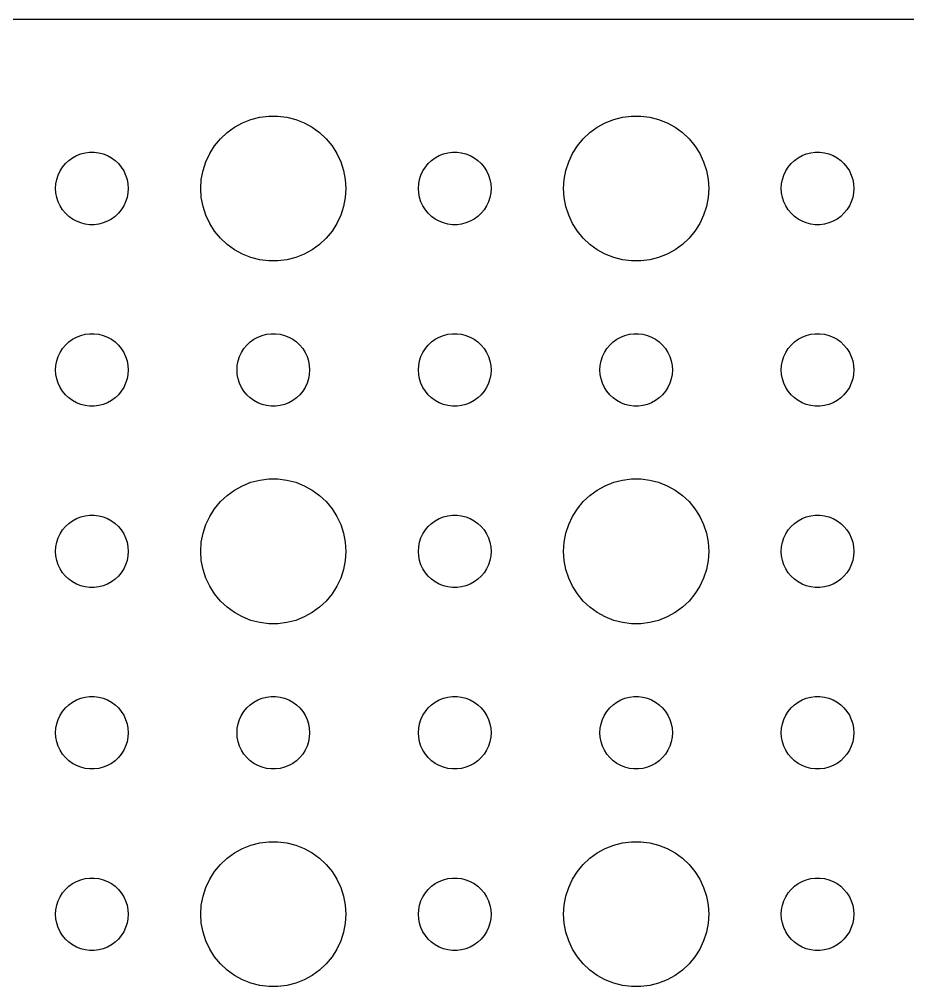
# Model space of a CAD drawing. Header units: metres. Extents: x -150 to 150, y -149 to 149.
# Drawn here: x 72 to 108.72, y 109.51 to 149.49 of the extents above; entities that cross this region are included whole.
import ezdxf

# ---------------------------------------------------------------- set-up
doc = ezdxf.new("R2010")
doc.units = ezdxf.units.M

msp = doc.modelspace()

# ---------------------------------------------------------------- linework, layer by layer
for p, q in [((144.814, 149.49), (-144.814, 149.49)), ((80.8925, 145.033), (81.2227, 145.214)), ((81.2227, 145.214), (81.573, 145.353)), ((81.573, 145.353), (81.9379, 145.447)), ((81.9379, 145.447), (82.3116, 145.494)), ((82.3116, 145.494), (82.6884, 145.494)), ((82.6884, 145.494), (83.0621, 145.447)), ((83.0621, 145.447), (83.427, 145.353)), ((83.427, 145.353), (83.7773, 145.214)), ((83.7773, 145.214), (84.1075, 145.033)), ((95.8925, 145.033), (96.2227, 145.214)), ((96.2227, 145.214), (96.573, 145.353)), ((96.573, 145.353), (96.9379, 145.447)), ((96.9379, 145.447), (97.3116, 145.494)), ((97.3116, 145.494), (97.6884, 145.494)), ((97.6884, 145.494), (98.0621, 145.447)), ((98.0621, 145.447), (98.427, 145.353)), ((98.427, 145.353), (98.7773, 145.214)), ((98.7773, 145.214), (99.1075, 145.033)), ((80.3131, 144.554), (80.5877, 144.812)), ((80.5877, 144.812), (80.8925, 145.033)), ((84.1075, 145.033), (84.4123, 144.812)), ((84.4123, 144.812), (84.6869, 144.554)), ((95.3131, 144.554), (95.5877, 144.812)), ((95.5877, 144.812), (95.8925, 145.033)), ((99.1075, 145.033), (99.4123, 144.812)), ((99.4123, 144.812), (99.6869, 144.554)), ((80.073, 144.263), (80.3131, 144.554)), ((84.6869, 144.554), (84.927, 144.263)), ((95.073, 144.263), (95.3131, 144.554)), ((99.6869, 144.554), (99.927, 144.263)), ((74.5365, 143.927), (74.7189, 143.973)), ((74.7189, 143.973), (74.9058, 143.997)), ((74.9058, 143.997), (75.0942, 143.997)), ((75.0942, 143.997), (75.2811, 143.973)), ((75.2811, 143.973), (75.4635, 143.927)), ((79.7107, 143.604), (79.8711, 143.945)), ((79.8711, 143.945), (80.073, 144.263)), ((84.927, 144.263), (85.1289, 143.945)), ((85.1289, 143.945), (85.2893, 143.604)), ((89.5365, 143.927), (89.7189, 143.973)), ((89.7189, 143.973), (89.9058, 143.997)), ((89.9058, 143.997), (90.0942, 143.997)), ((90.0942, 143.997), (90.2811, 143.973)), ((90.2811, 143.973), (90.4635, 143.927)), ((94.7107, 143.604), (94.8711, 143.945)), ((94.8711, 143.945), (95.073, 144.263)), ((99.927, 144.263), (100.129, 143.945)), ((100.129, 143.945), (100.289, 143.604)), ((104.536, 143.927), (104.719, 143.973)), ((104.719, 143.973), (104.906, 143.997)), ((104.906, 143.997), (105.094, 143.997)), ((105.094, 143.997), (105.281, 143.973)), ((105.281, 143.973), (105.464, 143.927)), ((73.9065, 143.527), (74.0439, 143.656)), ((74.0439, 143.656), (74.1963, 143.766)), ((74.1963, 143.766), (74.3613, 143.857)), ((74.3613, 143.857), (74.5365, 143.927)), ((75.4635, 143.927), (75.6387, 143.857)), ((75.6387, 143.857), (75.8037, 143.766)), ((75.8037, 143.766), (75.9561, 143.656)), ((75.9561, 143.656), (76.0934, 143.527)), ((79.5943, 143.246), (79.7107, 143.604)), ((85.2893, 143.604), (85.4057, 143.246)), ((88.9065, 143.527), (89.0439, 143.656)), ((89.0439, 143.656), (89.1963, 143.766)), ((89.1963, 143.766), (89.3613, 143.857)), ((89.3613, 143.857), (89.5365, 143.927)), ((90.4635, 143.927), (90.6387, 143.857)), ((90.6387, 143.857), (90.8037, 143.766)), ((90.8037, 143.766), (90.9561, 143.656)), ((90.9561, 143.656), (91.0934, 143.527)), ((94.5943, 143.246), (94.7107, 143.604)), ((100.289, 143.604), (100.406, 143.246)), ((103.907, 143.527), (104.044, 143.656)), ((104.044, 143.656), (104.196, 143.766)), ((104.196, 143.766), (104.361, 143.857)), ((104.361, 143.857), (104.536, 143.927)), ((105.464, 143.927), (105.639, 143.857)), ((105.639, 143.857), (105.804, 143.766)), ((105.804, 143.766), (105.956, 143.656)), ((105.956, 143.656), (106.093, 143.527)), ((73.6053, 143.052), (73.6855, 143.223)), ((73.6855, 143.223), (73.7865, 143.382)), ((73.7865, 143.382), (73.9065, 143.527)), ((76.0934, 143.527), (76.2135, 143.382)), ((76.2135, 143.382), (76.3145, 143.223)), ((76.3145, 143.223), (76.3947, 143.052)), ((79.5237, 142.876), (79.5943, 143.246)), ((85.4057, 143.246), (85.4763, 142.876)), ((88.6053, 143.052), (88.6855, 143.223)), ((88.6855, 143.223), (88.7865, 143.382)), ((88.7865, 143.382), (88.9065, 143.527)), ((91.0934, 143.527), (91.2135, 143.382)), ((91.2135, 143.382), (91.3145, 143.223)), ((91.3145, 143.223), (91.3947, 143.052)), ((94.5237, 142.876), (94.5943, 143.246)), ((100.406, 143.246), (100.476, 142.876)), ((103.605, 143.052), (103.686, 143.223)), ((103.686, 143.223), (103.786, 143.382)), ((103.786, 143.382), (103.907, 143.527)), ((106.093, 143.527), (106.214, 143.382)), ((106.214, 143.382), (106.314, 143.223)), ((106.314, 143.223), (106.395, 143.052)), ((73.5118, 142.688), (73.5471, 142.873)), ((73.5471, 142.873), (73.6053, 143.052)), ((76.3947, 143.052), (76.4529, 142.873)), ((76.4529, 142.873), (76.4882, 142.688)), ((79.5, 142.5), (79.5237, 142.876)), ((85.4763, 142.876), (85.5, 142.5)), ((88.5118, 142.688), (88.5471, 142.873)), ((88.5471, 142.873), (88.6053, 143.052)), ((91.3947, 143.052), (91.4529, 142.873)), ((91.4529, 142.873), (91.4882, 142.688)), ((94.5, 142.5), (94.5237, 142.876)), ((100.476, 142.876), (100.5, 142.5)), ((103.512, 142.688), (103.547, 142.873)), ((103.547, 142.873), (103.605, 143.052)), ((106.395, 143.052), (106.453, 142.873)), ((106.453, 142.873), (106.488, 142.688)), ((73.5, 142.5), (73.5118, 142.688)), ((73.5118, 142.312), (73.5, 142.5)), ((76.4882, 142.688), (76.5, 142.5)), ((76.5, 142.5), (76.4882, 142.312)), ((79.5237, 142.124), (79.5, 142.5)), ((85.5, 142.5), (85.4763, 142.124)), ((88.5, 142.5), (88.5118, 142.688)), ((88.5118, 142.312), (88.5, 142.5)), ((91.4882, 142.688), (91.5, 142.5)), ((91.5, 142.5), (91.4882, 142.312)), ((94.5237, 142.124), (94.5, 142.5)), ((100.5, 142.5), (100.476, 142.124)), ((103.5, 142.5), (103.512, 142.688)), ((103.512, 142.312), (103.5, 142.5)), ((106.488, 142.688), (106.5, 142.5)), ((106.5, 142.5), (106.488, 142.312)), ((73.5471, 142.127), (73.5118, 142.312)), ((73.6053, 141.948), (73.5471, 142.127)), ((73.6855, 141.777), (73.6053, 141.948)), ((76.3947, 141.948), (76.3145, 141.777)), ((76.4529, 142.127), (76.3947, 141.948)), ((76.4882, 142.312), (76.4529, 142.127)), ((79.5943, 141.754), (79.5237, 142.124)), ((85.4763, 142.124), (85.4057, 141.754)), ((88.5471, 142.127), (88.5118, 142.312)), ((88.6053, 141.948), (88.5471, 142.127)), ((88.6855, 141.777), (88.6053, 141.948)), ((91.3947, 141.948), (91.3145, 141.777)), ((91.4529, 142.127), (91.3947, 141.948)), ((91.4882, 142.312), (91.4529, 142.127)), ((94.5943, 141.754), (94.5237, 142.124)), ((100.476, 142.124), (100.406, 141.754)), ((103.547, 142.127), (103.512, 142.312)), ((103.605, 141.948), (103.547, 142.127)), ((103.686, 141.777), (103.605, 141.948)), ((106.395, 141.948), (106.314, 141.777)), ((106.453, 142.127), (106.395, 141.948)), ((106.488, 142.312), (106.453, 142.127)), ((73.7865, 141.618), (73.6855, 141.777)), ((73.9065, 141.473), (73.7865, 141.618)), ((76.2135, 141.618), (76.0934, 141.473)), ((76.3145, 141.777), (76.2135, 141.618)), ((79.7107, 141.396), (79.5943, 141.754)), ((85.4057, 141.754), (85.2893, 141.396)), ((88.7865, 141.618), (88.6855, 141.777)), ((88.9065, 141.473), (88.7865, 141.618)), ((91.2135, 141.618), (91.0934, 141.473)), ((91.3145, 141.777), (91.2135, 141.618)), ((94.7107, 141.396), (94.5943, 141.754)), ((100.406, 141.754), (100.289, 141.396)), ((103.786, 141.618), (103.686, 141.777)), ((103.907, 141.473), (103.786, 141.618)), ((106.214, 141.618), (106.093, 141.473)), ((106.314, 141.777), (106.214, 141.618)), ((74.0439, 141.344), (73.9065, 141.473)), ((74.1963, 141.234), (74.0439, 141.344)), ((74.3613, 141.143), (74.1963, 141.234)), ((75.8037, 141.234), (75.6387, 141.143)), ((75.9561, 141.344), (75.8037, 141.234)), ((76.0934, 141.473), (75.9561, 141.344)), ((79.8711, 141.055), (79.7107, 141.396)), ((85.2893, 141.396), (85.1289, 141.055)), ((89.0439, 141.344), (88.9065, 141.473)), ((89.1963, 141.234), (89.0439, 141.344)), ((89.3613, 141.143), (89.1963, 141.234)), ((90.8037, 141.234), (90.6387, 141.143)), ((90.9561, 141.344), (90.8037, 141.234)), ((91.0934, 141.473), (90.9561, 141.344)), ((94.8711, 141.055), (94.7107, 141.396)), ((100.289, 141.396), (100.129, 141.055)), ((104.044, 141.344), (103.907, 141.473)), ((104.196, 141.234), (104.044, 141.344)), ((104.361, 141.143), (104.196, 141.234)), ((105.804, 141.234), (105.639, 141.143)), ((105.956, 141.344), (105.804, 141.234)), ((106.093, 141.473), (105.956, 141.344)), ((74.5365, 141.073), (74.3613, 141.143)), ((74.7189, 141.027), (74.5365, 141.073)), ((74.9058, 141.003), (74.7189, 141.027)), ((75.0942, 141.003), (74.9058, 141.003)), ((75.2811, 141.027), (75.0942, 141.003)), ((75.4635, 141.073), (75.2811, 141.027)), ((75.6387, 141.143), (75.4635, 141.073)), ((80.073, 140.737), (79.8711, 141.055)), ((85.1289, 141.055), (84.927, 140.737)), ((89.5365, 141.073), (89.3613, 141.143)), ((89.7189, 141.027), (89.5365, 141.073)), ((89.9058, 141.003), (89.7189, 141.027)), ((90.0942, 141.003), (89.9058, 141.003)), ((90.2811, 141.027), (90.0942, 141.003)), ((90.4635, 141.073), (90.2811, 141.027)), ((90.6387, 141.143), (90.4635, 141.073)), ((95.073, 140.737), (94.8711, 141.055)), ((100.129, 141.055), (99.927, 140.737)), ((104.536, 141.073), (104.361, 141.143)), ((104.719, 141.027), (104.536, 141.073)), ((104.906, 141.003), (104.719, 141.027)), ((105.094, 141.003), (104.906, 141.003)), ((105.281, 141.027), (105.094, 141.003)), ((105.464, 141.073), (105.281, 141.027)), ((105.639, 141.143), (105.464, 141.073)), ((80.3131, 140.446), (80.073, 140.737)), ((80.5877, 140.188), (80.3131, 140.446)), ((84.6869, 140.446), (84.4123, 140.188)), ((84.927, 140.737), (84.6869, 140.446)), ((95.3131, 140.446), (95.073, 140.737)), ((95.5877, 140.188), (95.3131, 140.446)), ((99.6869, 140.446), (99.4123, 140.188)), ((99.927, 140.737), (99.6869, 140.446)), ((80.8925, 139.967), (80.5877, 140.188)), ((81.2227, 139.786), (80.8925, 139.967)), ((84.1075, 139.967), (83.7773, 139.786)), ((84.4123, 140.188), (84.1075, 139.967)), ((95.8925, 139.967), (95.5877, 140.188)), ((96.2227, 139.786), (95.8925, 139.967)), ((99.1075, 139.967), (98.7773, 139.786)), ((99.4123, 140.188), (99.1075, 139.967)), ((81.573, 139.647), (81.2227, 139.786)), ((81.9379, 139.553), (81.573, 139.647)), ((82.3116, 139.506), (81.9379, 139.553)), ((83.0621, 139.553), (82.6884, 139.506)), ((83.427, 139.647), (83.0621, 139.553)), ((83.7773, 139.786), (83.427, 139.647)), ((96.573, 139.647), (96.2227, 139.786)), ((96.9379, 139.553), (96.573, 139.647)), ((97.3116, 139.506), (96.9379, 139.553)), ((98.0621, 139.553), (97.6884, 139.506)), ((98.427, 139.647), (98.0621, 139.553)), ((98.7773, 139.786), (98.427, 139.647)), ((82.6884, 139.506), (82.3116, 139.506)), ((97.6884, 139.506), (97.3116, 139.506)), ((74.1963, 136.266), (74.3613, 136.357)), ((74.3613, 136.357), (74.5365, 136.427)), ((74.5365, 136.427), (74.7189, 136.473)), ((74.7189, 136.473), (74.9058, 136.497)), ((74.9058, 136.497), (75.0942, 136.497)), ((75.0942, 136.497), (75.2811, 136.473)), ((75.2811, 136.473), (75.4635, 136.427)), ((75.4635, 136.427), (75.6387, 136.357)), ((75.6387, 136.357), (75.8037, 136.266)), ((81.6963, 136.266), (81.8613, 136.357)), ((81.8613, 136.357), (82.0365, 136.427)), ((82.0365, 136.427), (82.2189, 136.473)), ((82.2189, 136.473), (82.4058, 136.497)), ((82.4058, 136.497), (82.5942, 136.497)), ((82.5942, 136.497), (82.7811, 136.473)), ((82.7811, 136.473), (82.9635, 136.427)), ((82.9635, 136.427), (83.1387, 136.357)), ((83.1387, 136.357), (83.3037, 136.266)), ((89.1963, 136.266), (89.3613, 136.357)), ((89.3613, 136.357), (89.5365, 136.427)), ((89.5365, 136.427), (89.7189, 136.473)), ((89.7189, 136.473), (89.9058, 136.497)), ((89.9058, 136.497), (90.0942, 136.497)), ((90.0942, 136.497), (90.2811, 136.473)), ((90.2811, 136.473), (90.4635, 136.427)), ((90.4635, 136.427), (90.6387, 136.357)), ((90.6387, 136.357), (90.8037, 136.266)), ((96.6963, 136.266), (96.8613, 136.357)), ((96.8613, 136.357), (97.0365, 136.427)), ((97.0365, 136.427), (97.2189, 136.473)), ((97.2189, 136.473), (97.4058, 136.497)), ((97.4058, 136.497), (97.5942, 136.497)), ((97.5942, 136.497), (97.7811, 136.473)), ((97.7811, 136.473), (97.9635, 136.427)), ((97.9635, 136.427), (98.1387, 136.357)), ((98.1387, 136.357), (98.3037, 136.266)), ((104.196, 136.266), (104.361, 136.357)), ((104.361, 136.357), (104.536, 136.427)), ((104.536, 136.427), (104.719, 136.473)), ((104.719, 136.473), (104.906, 136.497)), ((104.906, 136.497), (105.094, 136.497)), ((105.094, 136.497), (105.281, 136.473)), ((105.281, 136.473), (105.464, 136.427)), ((105.464, 136.427), (105.639, 136.357)), ((105.639, 136.357), (105.804, 136.266)), ((73.7865, 135.882), (73.9065, 136.027)), ((73.9065, 136.027), (74.0439, 136.156)), ((74.0439, 136.156), (74.1963, 136.266)), ((75.8037, 136.266), (75.9561, 136.156)), ((75.9561, 136.156), (76.0934, 136.027)), ((76.0934, 136.027), (76.2135, 135.882)), ((81.2865, 135.882), (81.4065, 136.027)), ((81.4065, 136.027), (81.5439, 136.156)), ((81.5439, 136.156), (81.6963, 136.266)), ((83.3037, 136.266), (83.4561, 136.156)), ((83.4561, 136.156), (83.5934, 136.027)), ((83.5934, 136.027), (83.7135, 135.882)), ((88.7865, 135.882), (88.9065, 136.027)), ((88.9065, 136.027), (89.0439, 136.156)), ((89.0439, 136.156), (89.1963, 136.266)), ((90.8037, 136.266), (90.9561, 136.156)), ((90.9561, 136.156), (91.0934, 136.027)), ((91.0934, 136.027), (91.2135, 135.882)), ((96.2865, 135.882), (96.4065, 136.027)), ((96.4065, 136.027), (96.5439, 136.156)), ((96.5439, 136.156), (96.6963, 136.266)), ((98.3037, 136.266), (98.4561, 136.156)), ((98.4561, 136.156), (98.5934, 136.027)), ((98.5934, 136.027), (98.7135, 135.882)), ((103.786, 135.882), (103.907, 136.027)), ((103.907, 136.027), (104.044, 136.156)), ((104.044, 136.156), (104.196, 136.266)), ((105.804, 136.266), (105.956, 136.156)), ((105.956, 136.156), (106.093, 136.027)), ((106.093, 136.027), (106.214, 135.882)), ((73.5471, 135.373), (73.6053, 135.552)), ((73.6053, 135.552), (73.6855, 135.723)), ((73.6855, 135.723), (73.7865, 135.882)), ((76.2135, 135.882), (76.3145, 135.723)), ((76.3145, 135.723), (76.3947, 135.552)), ((76.3947, 135.552), (76.4529, 135.373)), ((81.0471, 135.373), (81.1053, 135.552)), ((81.1053, 135.552), (81.1855, 135.723)), ((81.1855, 135.723), (81.2865, 135.882)), ((83.7135, 135.882), (83.8145, 135.723)), ((83.8145, 135.723), (83.8947, 135.552)), ((83.8947, 135.552), (83.9529, 135.373)), ((88.5471, 135.373), (88.6053, 135.552)), ((88.6053, 135.552), (88.6855, 135.723)), ((88.6855, 135.723), (88.7865, 135.882)), ((91.2135, 135.882), (91.3145, 135.723)), ((91.3145, 135.723), (91.3947, 135.552)), ((91.3947, 135.552), (91.4529, 135.373)), ((96.0471, 135.373), (96.1053, 135.552)), ((96.1053, 135.552), (96.1855, 135.723)), ((96.1855, 135.723), (96.2865, 135.882)), ((98.7135, 135.882), (98.8145, 135.723)), ((98.8145, 135.723), (98.8947, 135.552)), ((98.8947, 135.552), (98.9529, 135.373)), ((103.547, 135.373), (103.605, 135.552)), ((103.605, 135.552), (103.686, 135.723)), ((103.686, 135.723), (103.786, 135.882)), ((106.214, 135.882), (106.314, 135.723)), ((106.314, 135.723), (106.395, 135.552)), ((106.395, 135.552), (106.453, 135.373)), ((73.5, 135), (73.5118, 135.188)), ((73.5118, 135.188), (73.5471, 135.373)), ((76.4529, 135.373), (76.4882, 135.188)), ((76.4882, 135.188), (76.5, 135)), ((81, 135), (81.0118, 135.188)), ((81.0118, 135.188), (81.0471, 135.373)), ((83.9529, 135.373), (83.9882, 135.188)), ((83.9882, 135.188), (84, 135)), ((88.5, 135), (88.5118, 135.188)), ((88.5118, 135.188), (88.5471, 135.373)), ((91.4529, 135.373), (91.4882, 135.188)), ((91.4882, 135.188), (91.5, 135)), ((96, 135), (96.0118, 135.188)), ((96.0118, 135.188), (96.0471, 135.373)), ((98.9529, 135.373), (98.9882, 135.188)), ((98.9882, 135.188), (99, 135)), ((103.5, 135), (103.512, 135.188)), ((103.512, 135.188), (103.547, 135.373)), ((106.453, 135.373), (106.488, 135.188)), ((106.488, 135.188), (106.5, 135)), ((73.5118, 134.812), (73.5, 135)), ((73.5471, 134.627), (73.5118, 134.812)), ((76.4882, 134.812), (76.4529, 134.627)), ((76.5, 135), (76.4882, 134.812)), ((81.0118, 134.812), (81, 135)), ((81.0471, 134.627), (81.0118, 134.812)), ((83.9882, 134.812), (83.9529, 134.627)), ((84, 135), (83.9882, 134.812)), ((88.5118, 134.812), (88.5, 135)), ((88.5471, 134.627), (88.5118, 134.812)), ((91.4882, 134.812), (91.4529, 134.627)), ((91.5, 135), (91.4882, 134.812)), ((96.0118, 134.812), (96, 135)), ((96.0471, 134.627), (96.0118, 134.812)), ((98.9882, 134.812), (98.9529, 134.627)), ((99, 135), (98.9882, 134.812)), ((103.512, 134.812), (103.5, 135)), ((103.547, 134.627), (103.512, 134.812)), ((106.488, 134.812), (106.453, 134.627)), ((106.5, 135), (106.488, 134.812)), ((73.6053, 134.448), (73.5471, 134.627)), ((73.6855, 134.277), (73.6053, 134.448)), ((76.3947, 134.448), (76.3145, 134.277)), ((76.4529, 134.627), (76.3947, 134.448)), ((81.1053, 134.448), (81.0471, 134.627)), ((81.1855, 134.277), (81.1053, 134.448)), ((83.8947, 134.448), (83.8145, 134.277)), ((83.9529, 134.627), (83.8947, 134.448)), ((88.6053, 134.448), (88.5471, 134.627)), ((88.6855, 134.277), (88.6053, 134.448)), ((91.3947, 134.448), (91.3145, 134.277)), ((91.4529, 134.627), (91.3947, 134.448)), ((96.1053, 134.448), (96.0471, 134.627)), ((96.1855, 134.277), (96.1053, 134.448)), ((98.8947, 134.448), (98.8145, 134.277)), ((98.9529, 134.627), (98.8947, 134.448)), ((103.605, 134.448), (103.547, 134.627)), ((103.686, 134.277), (103.605, 134.448)), ((106.395, 134.448), (106.314, 134.277)), ((106.453, 134.627), (106.395, 134.448)), ((73.7865, 134.118), (73.6855, 134.277)), ((73.9065, 133.973), (73.7865, 134.118)), ((74.0439, 133.844), (73.9065, 133.973)), ((76.0934, 133.973), (75.9561, 133.844)), ((76.2135, 134.118), (76.0934, 133.973)), ((76.3145, 134.277), (76.2135, 134.118)), ((81.2865, 134.118), (81.1855, 134.277)), ((81.4065, 133.973), (81.2865, 134.118)), ((81.5439, 133.844), (81.4065, 133.973)), ((83.5934, 133.973), (83.4561, 133.844)), ((83.7135, 134.118), (83.5934, 133.973)), ((83.8145, 134.277), (83.7135, 134.118)), ((88.7865, 134.118), (88.6855, 134.277)), ((88.9065, 133.973), (88.7865, 134.118)), ((89.0439, 133.844), (88.9065, 133.973)), ((91.0934, 133.973), (90.9561, 133.844)), ((91.2135, 134.118), (91.0934, 133.973)), ((91.3145, 134.277), (91.2135, 134.118)), ((96.2865, 134.118), (96.1855, 134.277)), ((96.4065, 133.973), (96.2865, 134.118)), ((96.5439, 133.844), (96.4065, 133.973)), ((98.5934, 133.973), (98.4561, 133.844)), ((98.7135, 134.118), (98.5934, 133.973)), ((98.8145, 134.277), (98.7135, 134.118)), ((103.786, 134.118), (103.686, 134.277)), ((103.907, 133.973), (103.786, 134.118)), ((104.044, 133.844), (103.907, 133.973)), ((106.093, 133.973), (105.956, 133.844)), ((106.214, 134.118), (106.093, 133.973)), ((106.314, 134.277), (106.214, 134.118)), ((74.1963, 133.734), (74.0439, 133.844)), ((74.3613, 133.643), (74.1963, 133.734)), ((74.5365, 133.573), (74.3613, 133.643)), ((74.7189, 133.527), (74.5365, 133.573)), ((75.4635, 133.573), (75.2811, 133.527)), ((75.6387, 133.643), (75.4635, 133.573)), ((75.8037, 133.734), (75.6387, 133.643)), ((75.9561, 133.844), (75.8037, 133.734)), ((81.6963, 133.734), (81.5439, 133.844)), ((81.8613, 133.643), (81.6963, 133.734)), ((82.0365, 133.573), (81.8613, 133.643)), ((82.2189, 133.527), (82.0365, 133.573)), ((82.9635, 133.573), (82.7811, 133.527)), ((83.1387, 133.643), (82.9635, 133.573)), ((83.3037, 133.734), (83.1387, 133.643)), ((83.4561, 133.844), (83.3037, 133.734)), ((89.1963, 133.734), (89.0439, 133.844)), ((89.3613, 133.643), (89.1963, 133.734)), ((89.5365, 133.573), (89.3613, 133.643)), ((89.7189, 133.527), (89.5365, 133.573)), ((90.4635, 133.573), (90.2811, 133.527)), ((90.6387, 133.643), (90.4635, 133.573)), ((90.8037, 133.734), (90.6387, 133.643)), ((90.9561, 133.844), (90.8037, 133.734)), ((96.6963, 133.734), (96.5439, 133.844)), ((96.8613, 133.643), (96.6963, 133.734)), ((97.0365, 133.573), (96.8613, 133.643)), ((97.2189, 133.527), (97.0365, 133.573)), ((97.9635, 133.573), (97.7811, 133.527)), ((98.1387, 133.643), (97.9635, 133.573)), ((98.3037, 133.734), (98.1387, 133.643)), ((98.4561, 133.844), (98.3037, 133.734)), ((104.196, 133.734), (104.044, 133.844)), ((104.361, 133.643), (104.196, 133.734)), ((104.536, 133.573), (104.361, 133.643)), ((104.719, 133.527), (104.536, 133.573)), ((105.464, 133.573), (105.281, 133.527)), ((105.639, 133.643), (105.464, 133.573)), ((105.804, 133.734), (105.639, 133.643)), ((105.956, 133.844), (105.804, 133.734)), ((74.9058, 133.503), (74.7189, 133.527)), ((75.0942, 133.503), (74.9058, 133.503)), ((75.2811, 133.527), (75.0942, 133.503)), ((82.4058, 133.503), (82.2189, 133.527)), ((82.5942, 133.503), (82.4058, 133.503)), ((82.7811, 133.527), (82.5942, 133.503)), ((89.9058, 133.503), (89.7189, 133.527)), ((90.0942, 133.503), (89.9058, 133.503)), ((90.2811, 133.527), (90.0942, 133.503)), ((97.4058, 133.503), (97.2189, 133.527)), ((97.5942, 133.503), (97.4058, 133.503)), ((97.7811, 133.527), (97.5942, 133.503)), ((104.906, 133.503), (104.719, 133.527)), ((105.094, 133.503), (104.906, 133.503)), ((105.281, 133.527), (105.094, 133.503)), ((81.2227, 130.214), (81.573, 130.353)), ((81.573, 130.353), (81.9379, 130.447)), ((81.9379, 130.447), (82.3116, 130.494)), ((82.3116, 130.494), (82.6884, 130.494)), ((82.6884, 130.494), (83.0621, 130.447)), ((83.0621, 130.447), (83.427, 130.353)), ((83.427, 130.353), (83.7773, 130.214)), ((96.2227, 130.214), (96.573, 130.353)), ((96.573, 130.353), (96.9379, 130.447)), ((96.9379, 130.447), (97.3116, 130.494)), ((97.3116, 130.494), (97.6884, 130.494)), ((97.6884, 130.494), (98.0621, 130.447)), ((98.0621, 130.447), (98.427, 130.353)), ((98.427, 130.353), (98.7773, 130.214)), ((80.5877, 129.812), (80.8925, 130.033)), ((80.8925, 130.033), (81.2227, 130.214)), ((83.7773, 130.214), (84.1075, 130.033)), ((84.1075, 130.033), (84.4123, 129.812)), ((95.5877, 129.812), (95.8925, 130.033)), ((95.8925, 130.033), (96.2227, 130.214)), ((98.7773, 130.214), (99.1075, 130.033)), ((99.1075, 130.033), (99.4123, 129.812)), ((80.073, 129.263), (80.3131, 129.554)), ((80.3131, 129.554), (80.5877, 129.812)), ((84.4123, 129.812), (84.6869, 129.554)), ((84.6869, 129.554), (84.927, 129.263)), ((95.073, 129.263), (95.3131, 129.554)), ((95.3131, 129.554), (95.5877, 129.812)), ((99.4123, 129.812), (99.6869, 129.554)), ((99.6869, 129.554), (99.927, 129.263)), ((79.8711, 128.945), (80.073, 129.263)), ((84.927, 129.263), (85.1289, 128.945)), ((94.8711, 128.945), (95.073, 129.263)), ((99.927, 129.263), (100.129, 128.945)), ((74.0439, 128.656), (74.1963, 128.766)), ((74.1963, 128.766), (74.3613, 128.857)), ((74.3613, 128.857), (74.5365, 128.927)), ((74.5365, 128.927), (74.7189, 128.973)), ((74.7189, 128.973), (74.9058, 128.997)), ((74.9058, 128.997), (75.0942, 128.997)), ((75.0942, 128.997), (75.2811, 128.973)), ((75.2811, 128.973), (75.4635, 128.927)), ((75.4635, 128.927), (75.6387, 128.857)), ((75.6387, 128.857), (75.8037, 128.766)), ((75.8037, 128.766), (75.9561, 128.656)), ((79.7107, 128.604), (79.8711, 128.945)), ((85.1289, 128.945), (85.2893, 128.604)), ((89.0439, 128.656), (89.1963, 128.766)), ((89.1963, 128.766), (89.3613, 128.857)), ((89.3613, 128.857), (89.5365, 128.927)), ((89.5365, 128.927), (89.7189, 128.973)), ((89.7189, 128.973), (89.9058, 128.997)), ((89.9058, 128.997), (90.0942, 128.997)), ((90.0942, 128.997), (90.2811, 128.973)), ((90.2811, 128.973), (90.4635, 128.927)), ((90.4635, 128.927), (90.6387, 128.857)), ((90.6387, 128.857), (90.8037, 128.766)), ((90.8037, 128.766), (90.9561, 128.656)), ((94.7107, 128.604), (94.8711, 128.945)), ((100.129, 128.945), (100.289, 128.604)), ((104.044, 128.656), (104.196, 128.766)), ((104.196, 128.766), (104.361, 128.857)), ((104.361, 128.857), (104.536, 128.927)), ((104.536, 128.927), (104.719, 128.973)), ((104.719, 128.973), (104.906, 128.997)), ((104.906, 128.997), (105.094, 128.997)), ((105.094, 128.997), (105.281, 128.973)), ((105.281, 128.973), (105.464, 128.927)), ((105.464, 128.927), (105.639, 128.857)), ((105.639, 128.857), (105.804, 128.766)), ((105.804, 128.766), (105.956, 128.656)), ((73.6855, 128.223), (73.7865, 128.382)), ((73.7865, 128.382), (73.9065, 128.527)), ((73.9065, 128.527), (74.0439, 128.656)), ((75.9561, 128.656), (76.0934, 128.527)), ((76.0934, 128.527), (76.2135, 128.382)), ((76.2135, 128.382), (76.3145, 128.223)), ((79.5943, 128.246), (79.7107, 128.604)), ((85.2893, 128.604), (85.4057, 128.246)), ((88.6855, 128.223), (88.7865, 128.382)), ((88.7865, 128.382), (88.9065, 128.527)), ((88.9065, 128.527), (89.0439, 128.656)), ((90.9561, 128.656), (91.0934, 128.527)), ((91.0934, 128.527), (91.2135, 128.382)), ((91.2135, 128.382), (91.3145, 128.223)), ((94.5943, 128.246), (94.7107, 128.604)), ((100.289, 128.604), (100.406, 128.246)), ((103.686, 128.223), (103.786, 128.382)), ((103.786, 128.382), (103.907, 128.527)), ((103.907, 128.527), (104.044, 128.656)), ((105.956, 128.656), (106.093, 128.527)), ((106.093, 128.527), (106.214, 128.382)), ((106.214, 128.382), (106.314, 128.223)), ((73.5471, 127.873), (73.6053, 128.052)), ((73.6053, 128.052), (73.6855, 128.223)), ((76.3145, 128.223), (76.3947, 128.052)), ((76.3947, 128.052), (76.4529, 127.873)), ((79.5237, 127.876), (79.5943, 128.246)), ((85.4057, 128.246), (85.4763, 127.876)), ((88.5471, 127.873), (88.6053, 128.052)), ((88.6053, 128.052), (88.6855, 128.223)), ((91.3145, 128.223), (91.3947, 128.052)), ((91.3947, 128.052), (91.4529, 127.873)), ((94.5237, 127.876), (94.5943, 128.246)), ((100.406, 128.246), (100.476, 127.876)), ((103.547, 127.873), (103.605, 128.052)), ((103.605, 128.052), (103.686, 128.223)), ((106.314, 128.223), (106.395, 128.052)), ((106.395, 128.052), (106.453, 127.873)), ((73.5, 127.5), (73.5118, 127.688)), ((73.5118, 127.688), (73.5471, 127.873)), ((76.4529, 127.873), (76.4882, 127.688)), ((76.4882, 127.688), (76.5, 127.5)), ((79.5, 127.5), (79.5237, 127.876)), ((85.4763, 127.876), (85.5, 127.5)), ((88.5, 127.5), (88.5118, 127.688)), ((88.5118, 127.688), (88.5471, 127.873)), ((91.4529, 127.873), (91.4882, 127.688)), ((91.4882, 127.688), (91.5, 127.5)), ((94.5, 127.5), (94.5237, 127.876)), ((100.476, 127.876), (100.5, 127.5)), ((103.5, 127.5), (103.512, 127.688)), ((103.512, 127.688), (103.547, 127.873)), ((106.453, 127.873), (106.488, 127.688)), ((106.488, 127.688), (106.5, 127.5)), ((73.5118, 127.312), (73.5, 127.5)), ((73.5471, 127.127), (73.5118, 127.312)), ((76.4882, 127.312), (76.4529, 127.127)), ((76.5, 127.5), (76.4882, 127.312)), ((79.5237, 127.124), (79.5, 127.5)), ((85.5, 127.5), (85.4763, 127.124)), ((88.5118, 127.312), (88.5, 127.5)), ((88.5471, 127.127), (88.5118, 127.312)), ((91.4882, 127.312), (91.4529, 127.127)), ((91.5, 127.5), (91.4882, 127.312)), ((94.5237, 127.124), (94.5, 127.5)), ((100.5, 127.5), (100.476, 127.124)), ((103.512, 127.312), (103.5, 127.5)), ((103.547, 127.127), (103.512, 127.312)), ((106.488, 127.312), (106.453, 127.127)), ((106.5, 127.5), (106.488, 127.312)), ((73.6053, 126.948), (73.5471, 127.127)), ((73.6855, 126.777), (73.6053, 126.948)), ((73.7865, 126.618), (73.6855, 126.777)), ((76.3145, 126.777), (76.2135, 126.618)), ((76.3947, 126.948), (76.3145, 126.777)), ((76.4529, 127.127), (76.3947, 126.948)), ((79.5943, 126.754), (79.5237, 127.124)), ((79.7107, 126.396), (79.5943, 126.754)), ((85.4057, 126.754), (85.2893, 126.396)), ((85.4763, 127.124), (85.4057, 126.754)), ((88.6053, 126.948), (88.5471, 127.127)), ((88.6855, 126.777), (88.6053, 126.948)), ((88.7865, 126.618), (88.6855, 126.777)), ((91.3145, 126.777), (91.2135, 126.618)), ((91.3947, 126.948), (91.3145, 126.777)), ((91.4529, 127.127), (91.3947, 126.948)), ((94.5943, 126.754), (94.5237, 127.124)), ((94.7107, 126.396), (94.5943, 126.754)), ((100.406, 126.754), (100.289, 126.396)), ((100.476, 127.124), (100.406, 126.754)), ((103.605, 126.948), (103.547, 127.127)), ((103.686, 126.777), (103.605, 126.948)), ((103.786, 126.618), (103.686, 126.777)), ((106.314, 126.777), (106.214, 126.618)), ((106.395, 126.948), (106.314, 126.777)), ((106.453, 127.127), (106.395, 126.948)), ((73.9065, 126.473), (73.7865, 126.618)), ((74.0439, 126.344), (73.9065, 126.473)), ((76.0934, 126.473), (75.9561, 126.344)), ((76.2135, 126.618), (76.0934, 126.473)), ((79.8711, 126.055), (79.7107, 126.396)), ((85.2893, 126.396), (85.1289, 126.055)), ((88.9065, 126.473), (88.7865, 126.618)), ((89.0439, 126.344), (88.9065, 126.473)), ((91.0934, 126.473), (90.9561, 126.344)), ((91.2135, 126.618), (91.0934, 126.473)), ((94.8711, 126.055), (94.7107, 126.396)), ((100.289, 126.396), (100.129, 126.055)), ((103.907, 126.473), (103.786, 126.618)), ((104.044, 126.344), (103.907, 126.473)), ((106.093, 126.473), (105.956, 126.344)), ((106.214, 126.618), (106.093, 126.473)), ((74.1963, 126.234), (74.0439, 126.344)), ((74.3613, 126.143), (74.1963, 126.234)), ((74.5365, 126.073), (74.3613, 126.143)), ((74.7189, 126.027), (74.5365, 126.073)), ((74.9058, 126.003), (74.7189, 126.027)), ((75.0942, 126.003), (74.9058, 126.003)), ((75.2811, 126.027), (75.0942, 126.003)), ((75.4635, 126.073), (75.2811, 126.027)), ((75.6387, 126.143), (75.4635, 126.073)), ((75.8037, 126.234), (75.6387, 126.143)), ((75.9561, 126.344), (75.8037, 126.234)), ((80.073, 125.737), (79.8711, 126.055)), ((85.1289, 126.055), (84.927, 125.737)), ((89.1963, 126.234), (89.0439, 126.344)), ((89.3613, 126.143), (89.1963, 126.234)), ((89.5365, 126.073), (89.3613, 126.143)), ((89.7189, 126.027), (89.5365, 126.073)), ((89.9058, 126.003), (89.7189, 126.027)), ((90.0942, 126.003), (89.9058, 126.003)), ((90.2811, 126.027), (90.0942, 126.003)), ((90.4635, 126.073), (90.2811, 126.027)), ((90.6387, 126.143), (90.4635, 126.073)), ((90.8037, 126.234), (90.6387, 126.143)), ((90.9561, 126.344), (90.8037, 126.234)), ((95.073, 125.737), (94.8711, 126.055)), ((100.129, 126.055), (99.927, 125.737)), ((104.196, 126.234), (104.044, 126.344)), ((104.361, 126.143), (104.196, 126.234)), ((104.536, 126.073), (104.361, 126.143)), ((104.719, 126.027), (104.536, 126.073)), ((104.906, 126.003), (104.719, 126.027)), ((105.094, 126.003), (104.906, 126.003)), ((105.281, 126.027), (105.094, 126.003)), ((105.464, 126.073), (105.281, 126.027)), ((105.639, 126.143), (105.464, 126.073)), ((105.804, 126.234), (105.639, 126.143)), ((105.956, 126.344), (105.804, 126.234)), ((80.3131, 125.446), (80.073, 125.737)), ((84.927, 125.737), (84.6869, 125.446)), ((95.3131, 125.446), (95.073, 125.737)), ((99.927, 125.737), (99.6869, 125.446)), ((80.5877, 125.188), (80.3131, 125.446)), ((80.8925, 124.967), (80.5877, 125.188)), ((84.4123, 125.188), (84.1075, 124.967)), ((84.6869, 125.446), (84.4123, 125.188)), ((95.5877, 125.188), (95.3131, 125.446)), ((95.8925, 124.967), (95.5877, 125.188)), ((99.4123, 125.188), (99.1075, 124.967)), ((99.6869, 125.446), (99.4123, 125.188)), ((81.2227, 124.786), (80.8925, 124.967)), ((81.573, 124.647), (81.2227, 124.786)), ((83.7773, 124.786), (83.427, 124.647)), ((84.1075, 124.967), (83.7773, 124.786)), ((96.2227, 124.786), (95.8925, 124.967)), ((96.573, 124.647), (96.2227, 124.786)), ((98.7773, 124.786), (98.427, 124.647)), ((99.1075, 124.967), (98.7773, 124.786)), ((81.9379, 124.553), (81.573, 124.647)), ((82.3116, 124.506), (81.9379, 124.553)), ((82.6884, 124.506), (82.3116, 124.506)), ((83.0621, 124.553), (82.6884, 124.506)), ((83.427, 124.647), (83.0621, 124.553)), ((96.9379, 124.553), (96.573, 124.647)), ((97.3116, 124.506), (96.9379, 124.553)), ((97.6884, 124.506), (97.3116, 124.506)), ((98.0621, 124.553), (97.6884, 124.506)), ((98.427, 124.647), (98.0621, 124.553)), ((73.9065, 121.027), (74.0439, 121.156)), ((74.0439, 121.156), (74.1963, 121.266)), ((74.1963, 121.266), (74.3613, 121.357)), ((74.3613, 121.357), (74.5365, 121.427)), ((74.5365, 121.427), (74.7189, 121.473)), ((74.7189, 121.473), (74.9058, 121.497)), ((74.9058, 121.497), (75.0942, 121.497)), ((75.0942, 121.497), (75.2811, 121.473)), ((75.2811, 121.473), (75.4635, 121.427)), ((75.4635, 121.427), (75.6387, 121.357)), ((75.6387, 121.357), (75.8037, 121.266)), ((75.8037, 121.266), (75.9561, 121.156)), ((75.9561, 121.156), (76.0934, 121.027)), ((81.4065, 121.027), (81.5439, 121.156)), ((81.5439, 121.156), (81.6963, 121.266)), ((81.6963, 121.266), (81.8613, 121.357)), ((81.8613, 121.357), (82.0365, 121.427)), ((82.0365, 121.427), (82.2189, 121.473)), ((82.2189, 121.473), (82.4058, 121.497)), ((82.4058, 121.497), (82.5942, 121.497)), ((82.5942, 121.497), (82.7811, 121.473)), ((82.7811, 121.473), (82.9635, 121.427)), ((82.9635, 121.427), (83.1387, 121.357)), ((83.1387, 121.357), (83.3037, 121.266)), ((83.3037, 121.266), (83.4561, 121.156)), ((83.4561, 121.156), (83.5934, 121.027)), ((88.9065, 121.027), (89.0439, 121.156)), ((89.0439, 121.156), (89.1963, 121.266)), ((89.1963, 121.266), (89.3613, 121.357)), ((89.3613, 121.357), (89.5365, 121.427)), ((89.5365, 121.427), (89.7189, 121.473)), ((89.7189, 121.473), (89.9058, 121.497)), ((89.9058, 121.497), (90.0942, 121.497)), ((90.0942, 121.497), (90.2811, 121.473)), ((90.2811, 121.473), (90.4635, 121.427)), ((90.4635, 121.427), (90.6387, 121.357)), ((90.6387, 121.357), (90.8037, 121.266)), ((90.8037, 121.266), (90.9561, 121.156)), ((90.9561, 121.156), (91.0934, 121.027)), ((96.4065, 121.027), (96.5439, 121.156)), ((96.5439, 121.156), (96.6963, 121.266)), ((96.6963, 121.266), (96.8613, 121.357)), ((96.8613, 121.357), (97.0365, 121.427)), ((97.0365, 121.427), (97.2189, 121.473)), ((97.2189, 121.473), (97.4058, 121.497)), ((97.4058, 121.497), (97.5942, 121.497)), ((97.5942, 121.497), (97.7811, 121.473)), ((97.7811, 121.473), (97.9635, 121.427)), ((97.9635, 121.427), (98.1387, 121.357)), ((98.1387, 121.357), (98.3037, 121.266)), ((98.3037, 121.266), (98.4561, 121.156)), ((98.4561, 121.156), (98.5934, 121.027)), ((103.907, 121.027), (104.044, 121.156)), ((104.044, 121.156), (104.196, 121.266)), ((104.196, 121.266), (104.361, 121.357)), ((104.361, 121.357), (104.536, 121.427)), ((104.536, 121.427), (104.719, 121.473)), ((104.719, 121.473), (104.906, 121.497)), ((104.906, 121.497), (105.094, 121.497)), ((105.094, 121.497), (105.281, 121.473)), ((105.281, 121.473), (105.464, 121.427)), ((105.464, 121.427), (105.639, 121.357)), ((105.639, 121.357), (105.804, 121.266)), ((105.804, 121.266), (105.956, 121.156)), ((105.956, 121.156), (106.093, 121.027)), ((73.6855, 120.723), (73.7865, 120.882)), ((73.7865, 120.882), (73.9065, 121.027)), ((76.0934, 121.027), (76.2135, 120.882)), ((76.2135, 120.882), (76.3145, 120.723)), ((81.1855, 120.723), (81.2865, 120.882)), ((81.2865, 120.882), (81.4065, 121.027)), ((83.5934, 121.027), (83.7135, 120.882)), ((83.7135, 120.882), (83.8145, 120.723)), ((88.6855, 120.723), (88.7865, 120.882)), ((88.7865, 120.882), (88.9065, 121.027)), ((91.0934, 121.027), (91.2135, 120.882)), ((91.2135, 120.882), (91.3145, 120.723)), ((96.1855, 120.723), (96.2865, 120.882)), ((96.2865, 120.882), (96.4065, 121.027)), ((98.5934, 121.027), (98.7135, 120.882)), ((98.7135, 120.882), (98.8145, 120.723)), ((103.686, 120.723), (103.786, 120.882)), ((103.786, 120.882), (103.907, 121.027)), ((106.093, 121.027), (106.214, 120.882)), ((106.214, 120.882), (106.314, 120.723)), ((73.5118, 120.188), (73.5471, 120.373)), ((73.5471, 120.373), (73.6053, 120.552)), ((73.6053, 120.552), (73.6855, 120.723)), ((76.3145, 120.723), (76.3947, 120.552)), ((76.3947, 120.552), (76.4529, 120.373)), ((76.4529, 120.373), (76.4882, 120.188)), ((81.0118, 120.188), (81.0471, 120.373)), ((81.0471, 120.373), (81.1053, 120.552)), ((81.1053, 120.552), (81.1855, 120.723)), ((83.8145, 120.723), (83.8947, 120.552)), ((83.8947, 120.552), (83.9529, 120.373)), ((83.9529, 120.373), (83.9882, 120.188)), ((88.5118, 120.188), (88.5471, 120.373)), ((88.5471, 120.373), (88.6053, 120.552)), ((88.6053, 120.552), (88.6855, 120.723)), ((91.3145, 120.723), (91.3947, 120.552)), ((91.3947, 120.552), (91.4529, 120.373)), ((91.4529, 120.373), (91.4882, 120.188)), ((96.0118, 120.188), (96.0471, 120.373)), ((96.0471, 120.373), (96.1053, 120.552)), ((96.1053, 120.552), (96.1855, 120.723)), ((98.8145, 120.723), (98.8947, 120.552)), ((98.8947, 120.552), (98.9529, 120.373)), ((98.9529, 120.373), (98.9882, 120.188)), ((103.512, 120.188), (103.547, 120.373)), ((103.547, 120.373), (103.605, 120.552)), ((103.605, 120.552), (103.686, 120.723)), ((106.314, 120.723), (106.395, 120.552)), ((106.395, 120.552), (106.453, 120.373)), ((106.453, 120.373), (106.488, 120.188)), ((73.5, 120), (73.5118, 120.188)), ((73.5118, 119.812), (73.5, 120)), ((76.4882, 120.188), (76.5, 120)), ((76.5, 120), (76.4882, 119.812)), ((81, 120), (81.0118, 120.188)), ((81.0118, 119.812), (81, 120)), ((83.9882, 120.188), (84, 120)), ((84, 120), (83.9882, 119.812)), ((88.5, 120), (88.5118, 120.188)), ((88.5118, 119.812), (88.5, 120)), ((91.4882, 120.188), (91.5, 120)), ((91.5, 120), (91.4882, 119.812)), ((96, 120), (96.0118, 120.188)), ((96.0118, 119.812), (96, 120)), ((98.9882, 120.188), (99, 120)), ((99, 120), (98.9882, 119.812)), ((103.5, 120), (103.512, 120.188)), ((103.512, 119.812), (103.5, 120)), ((106.488, 120.188), (106.5, 120)), ((106.5, 120), (106.488, 119.812)), ((73.5471, 119.627), (73.5118, 119.812)), ((73.6053, 119.448), (73.5471, 119.627)), ((76.4529, 119.627), (76.3947, 119.448)), ((76.4882, 119.812), (76.4529, 119.627)), ((81.0471, 119.627), (81.0118, 119.812)), ((81.1053, 119.448), (81.0471, 119.627)), ((83.9529, 119.627), (83.8947, 119.448)), ((83.9882, 119.812), (83.9529, 119.627)), ((88.5471, 119.627), (88.5118, 119.812)), ((88.6053, 119.448), (88.5471, 119.627)), ((91.4529, 119.627), (91.3947, 119.448)), ((91.4882, 119.812), (91.4529, 119.627)), ((96.0471, 119.627), (96.0118, 119.812)), ((96.1053, 119.448), (96.0471, 119.627)), ((98.9529, 119.627), (98.8947, 119.448)), ((98.9882, 119.812), (98.9529, 119.627)), ((103.547, 119.627), (103.512, 119.812)), ((103.605, 119.448), (103.547, 119.627)), ((106.453, 119.627), (106.395, 119.448)), ((106.488, 119.812), (106.453, 119.627)), ((73.6855, 119.277), (73.6053, 119.448)), ((73.7865, 119.118), (73.6855, 119.277)), ((76.3145, 119.277), (76.2135, 119.118)), ((76.3947, 119.448), (76.3145, 119.277)), ((81.1855, 119.277), (81.1053, 119.448)), ((81.2865, 119.118), (81.1855, 119.277)), ((83.8145, 119.277), (83.7135, 119.118)), ((83.8947, 119.448), (83.8145, 119.277)), ((88.6855, 119.277), (88.6053, 119.448)), ((88.7865, 119.118), (88.6855, 119.277)), ((91.3145, 119.277), (91.2135, 119.118)), ((91.3947, 119.448), (91.3145, 119.277)), ((96.1855, 119.277), (96.1053, 119.448)), ((96.2865, 119.118), (96.1855, 119.277)), ((98.8145, 119.277), (98.7135, 119.118)), ((98.8947, 119.448), (98.8145, 119.277)), ((103.686, 119.277), (103.605, 119.448)), ((103.786, 119.118), (103.686, 119.277)), ((106.314, 119.277), (106.214, 119.118)), ((106.395, 119.448), (106.314, 119.277)), ((73.9065, 118.973), (73.7865, 119.118)), ((74.0439, 118.844), (73.9065, 118.973)), ((74.1963, 118.734), (74.0439, 118.844)), ((75.9561, 118.844), (75.8037, 118.734)), ((76.0934, 118.973), (75.9561, 118.844)), ((76.2135, 119.118), (76.0934, 118.973)), ((81.4065, 118.973), (81.2865, 119.118)), ((81.5439, 118.844), (81.4065, 118.973)), ((81.6963, 118.734), (81.5439, 118.844)), ((83.4561, 118.844), (83.3037, 118.734)), ((83.5934, 118.973), (83.4561, 118.844)), ((83.7135, 119.118), (83.5934, 118.973)), ((88.9065, 118.973), (88.7865, 119.118)), ((89.0439, 118.844), (88.9065, 118.973)), ((89.1963, 118.734), (89.0439, 118.844)), ((90.9561, 118.844), (90.8037, 118.734)), ((91.0934, 118.973), (90.9561, 118.844)), ((91.2135, 119.118), (91.0934, 118.973)), ((96.4065, 118.973), (96.2865, 119.118)), ((96.5439, 118.844), (96.4065, 118.973)), ((96.6963, 118.734), (96.5439, 118.844)), ((98.4561, 118.844), (98.3037, 118.734)), ((98.5934, 118.973), (98.4561, 118.844)), ((98.7135, 119.118), (98.5934, 118.973)), ((103.907, 118.973), (103.786, 119.118)), ((104.044, 118.844), (103.907, 118.973)), ((104.196, 118.734), (104.044, 118.844)), ((105.956, 118.844), (105.804, 118.734)), ((106.093, 118.973), (105.956, 118.844)), ((106.214, 119.118), (106.093, 118.973)), ((74.3613, 118.643), (74.1963, 118.734)), ((74.5365, 118.573), (74.3613, 118.643)), ((74.7189, 118.527), (74.5365, 118.573)), ((74.9058, 118.503), (74.7189, 118.527)), ((75.0942, 118.503), (74.9058, 118.503)), ((75.2811, 118.527), (75.0942, 118.503)), ((75.4635, 118.573), (75.2811, 118.527)), ((75.6387, 118.643), (75.4635, 118.573)), ((75.8037, 118.734), (75.6387, 118.643)), ((81.8613, 118.643), (81.6963, 118.734)), ((82.0365, 118.573), (81.8613, 118.643)), ((82.2189, 118.527), (82.0365, 118.573)), ((82.4058, 118.503), (82.2189, 118.527)), ((82.5942, 118.503), (82.4058, 118.503)), ((82.7811, 118.527), (82.5942, 118.503)), ((82.9635, 118.573), (82.7811, 118.527)), ((83.1387, 118.643), (82.9635, 118.573)), ((83.3037, 118.734), (83.1387, 118.643)), ((89.3613, 118.643), (89.1963, 118.734)), ((89.5365, 118.573), (89.3613, 118.643)), ((89.7189, 118.527), (89.5365, 118.573)), ((89.9058, 118.503), (89.7189, 118.527)), ((90.0942, 118.503), (89.9058, 118.503)), ((90.2811, 118.527), (90.0942, 118.503)), ((90.4635, 118.573), (90.2811, 118.527)), ((90.6387, 118.643), (90.4635, 118.573)), ((90.8037, 118.734), (90.6387, 118.643)), ((96.8613, 118.643), (96.6963, 118.734)), ((97.0365, 118.573), (96.8613, 118.643)), ((97.2189, 118.527), (97.0365, 118.573)), ((97.4058, 118.503), (97.2189, 118.527)), ((97.5942, 118.503), (97.4058, 118.503)), ((97.7811, 118.527), (97.5942, 118.503)), ((97.9635, 118.573), (97.7811, 118.527)), ((98.1387, 118.643), (97.9635, 118.573)), ((98.3037, 118.734), (98.1387, 118.643)), ((104.361, 118.643), (104.196, 118.734)), ((104.536, 118.573), (104.361, 118.643)), ((104.719, 118.527), (104.536, 118.573)), ((104.906, 118.503), (104.719, 118.527)), ((105.094, 118.503), (104.906, 118.503)), ((105.281, 118.527), (105.094, 118.503)), ((105.464, 118.573), (105.281, 118.527)), ((105.639, 118.643), (105.464, 118.573)), ((105.804, 118.734), (105.639, 118.643)), ((80.8925, 115.033), (81.2227, 115.214)), ((81.2227, 115.214), (81.573, 115.353)), ((81.573, 115.353), (81.9379, 115.447)), ((81.9379, 115.447), (82.3116, 115.494)), ((82.3116, 115.494), (82.6884, 115.494)), ((82.6884, 115.494), (83.0621, 115.447)), ((83.0621, 115.447), (83.427, 115.353)), ((83.427, 115.353), (83.7773, 115.214)), ((83.7773, 115.214), (84.1075, 115.033)), ((95.8925, 115.033), (96.2227, 115.214)), ((96.2227, 115.214), (96.573, 115.353)), ((96.573, 115.353), (96.9379, 115.447)), ((96.9379, 115.447), (97.3116, 115.494)), ((97.3116, 115.494), (97.6884, 115.494)), ((97.6884, 115.494), (98.0621, 115.447)), ((98.0621, 115.447), (98.427, 115.353)), ((98.427, 115.353), (98.7773, 115.214)), ((98.7773, 115.214), (99.1075, 115.033)), ((80.3131, 114.554), (80.5877, 114.812)), ((80.5877, 114.812), (80.8925, 115.033)), ((84.1075, 115.033), (84.4123, 114.812)), ((84.4123, 114.812), (84.6869, 114.554)), ((95.3131, 114.554), (95.5877, 114.812)), ((95.5877, 114.812), (95.8925, 115.033)), ((99.1075, 115.033), (99.4123, 114.812)), ((99.4123, 114.812), (99.6869, 114.554)), ((80.073, 114.263), (80.3131, 114.554)), ((84.6869, 114.554), (84.927, 114.263)), ((95.073, 114.263), (95.3131, 114.554)), ((99.6869, 114.554), (99.927, 114.263)), ((74.5365, 113.927), (74.7189, 113.973)), ((74.7189, 113.973), (74.9058, 113.997)), ((74.9058, 113.997), (75.0942, 113.997)), ((75.0942, 113.997), (75.2811, 113.973)), ((75.2811, 113.973), (75.4635, 113.927)), ((79.8711, 113.945), (80.073, 114.263)), ((84.927, 114.263), (85.1289, 113.945)), ((89.5365, 113.927), (89.7189, 113.973)), ((89.7189, 113.973), (89.9058, 113.997)), ((89.9058, 113.997), (90.0942, 113.997)), ((90.0942, 113.997), (90.2811, 113.973)), ((90.2811, 113.973), (90.4635, 113.927)), ((94.8711, 113.945), (95.073, 114.263)), ((99.927, 114.263), (100.129, 113.945)), ((104.536, 113.927), (104.719, 113.973)), ((104.719, 113.973), (104.906, 113.997)), ((104.906, 113.997), (105.094, 113.997)), ((105.094, 113.997), (105.281, 113.973)), ((105.281, 113.973), (105.464, 113.927)), ((73.9065, 113.527), (74.0439, 113.656)), ((74.0439, 113.656), (74.1963, 113.766)), ((74.1963, 113.766), (74.3613, 113.857)), ((74.3613, 113.857), (74.5365, 113.927)), ((75.4635, 113.927), (75.6387, 113.857)), ((75.6387, 113.857), (75.8037, 113.766)), ((75.8037, 113.766), (75.9561, 113.656)), ((75.9561, 113.656), (76.0934, 113.527)), ((79.5943, 113.246), (79.7107, 113.604)), ((79.7107, 113.604), (79.8711, 113.945)), ((85.1289, 113.945), (85.2893, 113.604)), ((85.2893, 113.604), (85.4057, 113.246)), ((88.9065, 113.527), (89.0439, 113.656)), ((89.0439, 113.656), (89.1963, 113.766)), ((89.1963, 113.766), (89.3613, 113.857)), ((89.3613, 113.857), (89.5365, 113.927)), ((90.4635, 113.927), (90.6387, 113.857)), ((90.6387, 113.857), (90.8037, 113.766)), ((90.8037, 113.766), (90.9561, 113.656)), ((90.9561, 113.656), (91.0934, 113.527)), ((94.5943, 113.246), (94.7107, 113.604)), ((94.7107, 113.604), (94.8711, 113.945)), ((100.129, 113.945), (100.289, 113.604)), ((100.289, 113.604), (100.406, 113.246)), ((103.907, 113.527), (104.044, 113.656)), ((104.044, 113.656), (104.196, 113.766)), ((104.196, 113.766), (104.361, 113.857)), ((104.361, 113.857), (104.536, 113.927)), ((105.464, 113.927), (105.639, 113.857)), ((105.639, 113.857), (105.804, 113.766)), ((105.804, 113.766), (105.956, 113.656)), ((105.956, 113.656), (106.093, 113.527)), ((73.6053, 113.052), (73.6855, 113.223)), ((73.6855, 113.223), (73.7865, 113.382)), ((73.7865, 113.382), (73.9065, 113.527)), ((76.0934, 113.527), (76.2135, 113.382)), ((76.2135, 113.382), (76.3145, 113.223)), ((76.3145, 113.223), (76.3947, 113.052)), ((79.5237, 112.876), (79.5943, 113.246)), ((85.4057, 113.246), (85.4763, 112.876)), ((88.6053, 113.052), (88.6855, 113.223)), ((88.6855, 113.223), (88.7865, 113.382)), ((88.7865, 113.382), (88.9065, 113.527)), ((91.0934, 113.527), (91.2135, 113.382)), ((91.2135, 113.382), (91.3145, 113.223)), ((91.3145, 113.223), (91.3947, 113.052)), ((94.5237, 112.876), (94.5943, 113.246)), ((100.406, 113.246), (100.476, 112.876)), ((103.605, 113.052), (103.686, 113.223)), ((103.686, 113.223), (103.786, 113.382)), ((103.786, 113.382), (103.907, 113.527)), ((106.093, 113.527), (106.214, 113.382)), ((106.214, 113.382), (106.314, 113.223)), ((106.314, 113.223), (106.395, 113.052)), ((73.5118, 112.688), (73.5471, 112.873)), ((73.5471, 112.873), (73.6053, 113.052)), ((76.3947, 113.052), (76.4529, 112.873)), ((76.4529, 112.873), (76.4882, 112.688)), ((79.5, 112.5), (79.5237, 112.876)), ((85.4763, 112.876), (85.5, 112.5)), ((88.5118, 112.688), (88.5471, 112.873)), ((88.5471, 112.873), (88.6053, 113.052)), ((91.3947, 113.052), (91.4529, 112.873)), ((91.4529, 112.873), (91.4882, 112.688)), ((94.5, 112.5), (94.5237, 112.876)), ((100.476, 112.876), (100.5, 112.5)), ((103.512, 112.688), (103.547, 112.873)), ((103.547, 112.873), (103.605, 113.052)), ((106.395, 113.052), (106.453, 112.873)), ((106.453, 112.873), (106.488, 112.688)), ((73.5, 112.5), (73.5118, 112.688)), ((73.5118, 112.312), (73.5, 112.5)), ((76.4882, 112.688), (76.5, 112.5)), ((76.5, 112.5), (76.4882, 112.312)), ((79.5237, 112.124), (79.5, 112.5)), ((85.5, 112.5), (85.4763, 112.124)), ((88.5, 112.5), (88.5118, 112.688)), ((88.5118, 112.312), (88.5, 112.5)), ((91.4882, 112.688), (91.5, 112.5)), ((91.5, 112.5), (91.4882, 112.312)), ((94.5237, 112.124), (94.5, 112.5)), ((100.5, 112.5), (100.476, 112.124)), ((103.5, 112.5), (103.512, 112.688)), ((103.512, 112.312), (103.5, 112.5)), ((106.488, 112.688), (106.5, 112.5)), ((106.5, 112.5), (106.488, 112.312)), ((73.5471, 112.127), (73.5118, 112.312)), ((73.6053, 111.948), (73.5471, 112.127)), ((76.4529, 112.127), (76.3947, 111.948)), ((76.4882, 112.312), (76.4529, 112.127)), ((79.5943, 111.754), (79.5237, 112.124)), ((85.4763, 112.124), (85.4057, 111.754)), ((88.5471, 112.127), (88.5118, 112.312)), ((88.6053, 111.948), (88.5471, 112.127)), ((91.4529, 112.127), (91.3947, 111.948)), ((91.4882, 112.312), (91.4529, 112.127)), ((94.5943, 111.754), (94.5237, 112.124)), ((100.476, 112.124), (100.406, 111.754)), ((103.547, 112.127), (103.512, 112.312)), ((103.605, 111.948), (103.547, 112.127)), ((106.453, 112.127), (106.395, 111.948)), ((106.488, 112.312), (106.453, 112.127)), ((73.6855, 111.777), (73.6053, 111.948)), ((73.7865, 111.618), (73.6855, 111.777)), ((73.9065, 111.473), (73.7865, 111.618)), ((76.2135, 111.618), (76.0934, 111.473)), ((76.3145, 111.777), (76.2135, 111.618)), ((76.3947, 111.948), (76.3145, 111.777)), ((79.7107, 111.396), (79.5943, 111.754)), ((85.4057, 111.754), (85.2893, 111.396)), ((88.6855, 111.777), (88.6053, 111.948)), ((88.7865, 111.618), (88.6855, 111.777)), ((88.9065, 111.473), (88.7865, 111.618)), ((91.2135, 111.618), (91.0934, 111.473)), ((91.3145, 111.777), (91.2135, 111.618)), ((91.3947, 111.948), (91.3145, 111.777)), ((94.7107, 111.396), (94.5943, 111.754)), ((100.406, 111.754), (100.289, 111.396)), ((103.686, 111.777), (103.605, 111.948)), ((103.786, 111.618), (103.686, 111.777)), ((103.907, 111.473), (103.786, 111.618)), ((106.214, 111.618), (106.093, 111.473)), ((106.314, 111.777), (106.214, 111.618)), ((106.395, 111.948), (106.314, 111.777)), ((74.0439, 111.344), (73.9065, 111.473)), ((74.1963, 111.234), (74.0439, 111.344)), ((74.3613, 111.143), (74.1963, 111.234)), ((75.8037, 111.234), (75.6387, 111.143)), ((75.9561, 111.344), (75.8037, 111.234)), ((76.0934, 111.473), (75.9561, 111.344)), ((79.8711, 111.055), (79.7107, 111.396)), ((85.2893, 111.396), (85.1289, 111.055)), ((89.0439, 111.344), (88.9065, 111.473)), ((89.1963, 111.234), (89.0439, 111.344)), ((89.3613, 111.143), (89.1963, 111.234)), ((90.8037, 111.234), (90.6387, 111.143)), ((90.9561, 111.344), (90.8037, 111.234)), ((91.0934, 111.473), (90.9561, 111.344)), ((94.8711, 111.055), (94.7107, 111.396)), ((100.289, 111.396), (100.129, 111.055)), ((104.044, 111.344), (103.907, 111.473)), ((104.196, 111.234), (104.044, 111.344)), ((104.361, 111.143), (104.196, 111.234)), ((105.804, 111.234), (105.639, 111.143)), ((105.956, 111.344), (105.804, 111.234)), ((106.093, 111.473), (105.956, 111.344)), ((74.5365, 111.073), (74.3613, 111.143)), ((74.7189, 111.027), (74.5365, 111.073)), ((74.9058, 111.003), (74.7189, 111.027)), ((75.0942, 111.003), (74.9058, 111.003)), ((75.2811, 111.027), (75.0942, 111.003)), ((75.4635, 111.073), (75.2811, 111.027)), ((75.6387, 111.143), (75.4635, 111.073)), ((80.073, 110.737), (79.8711, 111.055)), ((85.1289, 111.055), (84.927, 110.737)), ((89.5365, 111.073), (89.3613, 111.143)), ((89.7189, 111.027), (89.5365, 111.073)), ((89.9058, 111.003), (89.7189, 111.027)), ((90.0942, 111.003), (89.9058, 111.003)), ((90.2811, 111.027), (90.0942, 111.003)), ((90.4635, 111.073), (90.2811, 111.027)), ((90.6387, 111.143), (90.4635, 111.073)), ((95.073, 110.737), (94.8711, 111.055)), ((100.129, 111.055), (99.927, 110.737)), ((104.536, 111.073), (104.361, 111.143)), ((104.719, 111.027), (104.536, 111.073)), ((104.906, 111.003), (104.719, 111.027)), ((105.094, 111.003), (104.906, 111.003)), ((105.281, 111.027), (105.094, 111.003)), ((105.464, 111.073), (105.281, 111.027)), ((105.639, 111.143), (105.464, 111.073)), ((80.3131, 110.446), (80.073, 110.737)), ((80.5877, 110.188), (80.3131, 110.446)), ((84.6869, 110.446), (84.4123, 110.188)), ((84.927, 110.737), (84.6869, 110.446)), ((95.3131, 110.446), (95.073, 110.737)), ((95.5877, 110.188), (95.3131, 110.446)), ((99.6869, 110.446), (99.4123, 110.188)), ((99.927, 110.737), (99.6869, 110.446)), ((80.8925, 109.967), (80.5877, 110.188)), ((81.2227, 109.786), (80.8925, 109.967)), ((84.1075, 109.967), (83.7773, 109.786)), ((84.4123, 110.188), (84.1075, 109.967)), ((95.8925, 109.967), (95.5877, 110.188)), ((96.2227, 109.786), (95.8925, 109.967)), ((99.1075, 109.967), (98.7773, 109.786)), ((99.4123, 110.188), (99.1075, 109.967)), ((81.573, 109.647), (81.2227, 109.786)), ((81.9379, 109.553), (81.573, 109.647)), ((83.427, 109.647), (83.0621, 109.553)), ((83.7773, 109.786), (83.427, 109.647)), ((96.573, 109.647), (96.2227, 109.786)), ((96.9379, 109.553), (96.573, 109.647)), ((98.427, 109.647), (98.0621, 109.553)), ((98.7773, 109.786), (98.427, 109.647)), ((82.3116, 109.506), (81.9379, 109.553)), ((82.6884, 109.506), (82.3116, 109.506)), ((83.0621, 109.553), (82.6884, 109.506)), ((97.3116, 109.506), (96.9379, 109.553)), ((97.6884, 109.506), (97.3116, 109.506)), ((98.0621, 109.553), (97.6884, 109.506))]:
    msp.add_line(p, q)

doc.saveas('drawing.dxf')
